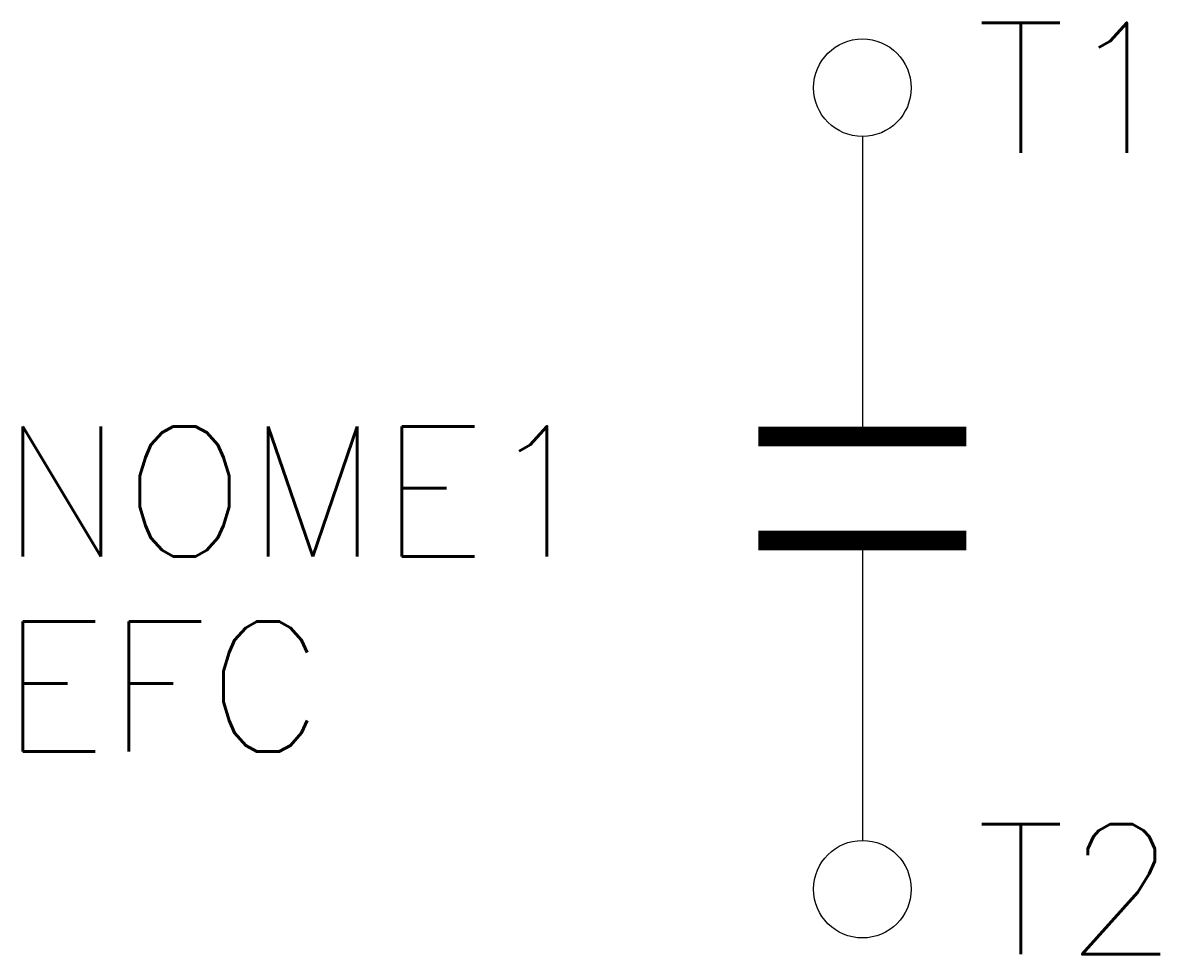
# Model space of a CAD drawing. Header units: millimetres. Extents: x -12.9 to 4.6, y -27.9 to -13.6.
import ezdxf
from ezdxf.enums import TextEntityAlignment as Align

# ---------------------------------------------------------------- set-up
doc = ezdxf.new("R2010")
doc.units = ezdxf.units.MM
doc.header["$LTSCALE"] = 10
doc.styles.add('ROMANS', font='romans.shx')

msp = doc.modelspace()

# ---------------------------------------------------------------- linework, layer by layer
at = {"color": 7, "linetype": 'Continuous'}
msp.add_line((0, -15.337), (0, -19.95), dxfattribs=at)
at = {"color": 7}
msp.add_line((0, -21.55), (0, -26.162), dxfattribs=at)
at = {"color": 7, "const_width": 0.3}
for points in [[(-1.6, -19.95), (1.6, -19.95)], [(-1.6, -21.55), (1.6, -21.55)]]:
    msp.add_lwpolyline(points, dxfattribs=at)
at = {"color": 7}
for centre in [(0, -14.587), (0, -26.912)]:
    msp.add_circle(centre, 0.75, dxfattribs=at)

# ---------------------------------------------------------------- texts
at = {"color": 7, "lineweight": -3, "style": 'ROMANS'}
for tag, p in [('T1', (1.75, -14.587)), ('NOME1', (-13.25, -20.795)), ('EFC', (-13.25, -23.795)), ('T2', (1.75, -26.912))]:
    msp.add_attdef(tag, text='', height=2, dxfattribs=at).set_placement(p, align=Align.MIDDLE_LEFT)

doc.saveas('drawing.dxf')
